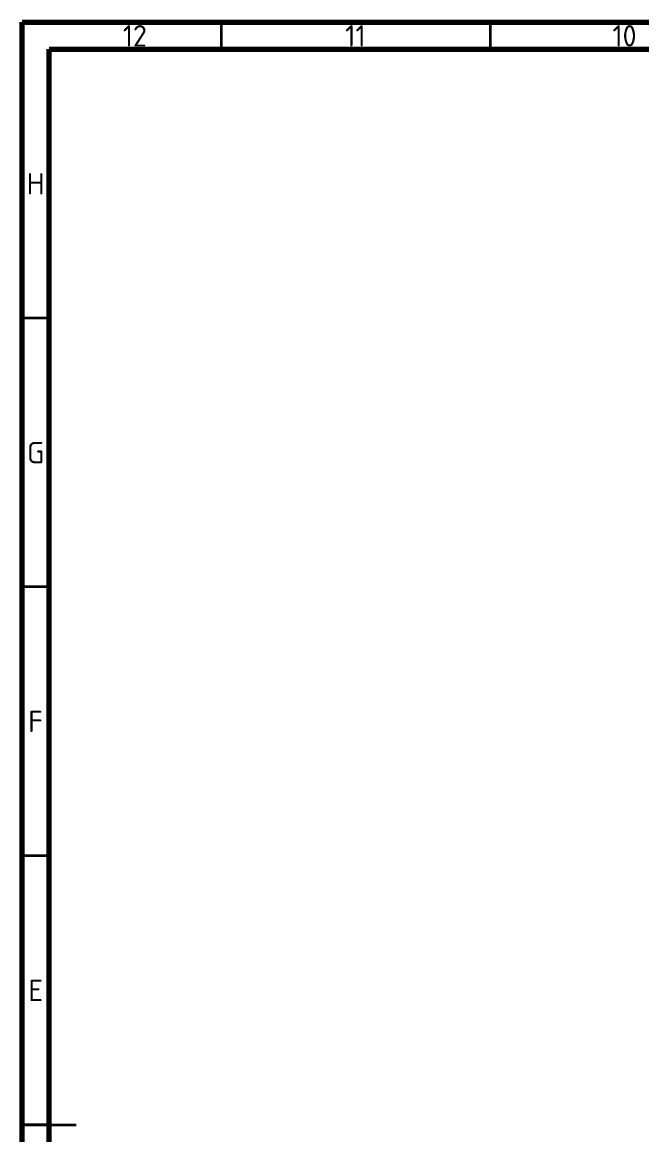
# Model space of a CAD drawing. Header units: inches. Extents: x 975 to 1816, y 133 to 420.
# Drawn here: x 975.1 to 1055.7, y 275.1 to 419.9 of the extents above; entities that cross this region are included whole.
import ezdxf

# ---------------------------------------------------------------- set-up
doc = ezdxf.new("R2010")
doc.units = ezdxf.units.IN
doc.header["$MEASUREMENT"] = 0
doc.layers.get('0').update_dxf_attribs({"lineweight": 30})
doc.styles.add('TCVN', font='tcvn+7284-2003r.ttf', dxfattribs={"height": 2.5})

msp = doc.modelspace()

# ---------------------------------------------------------------- linework, layer by layer
at = {"color": 7, "linetype": 'Continuous', "lineweight": 70}
for p, q in [((975.11, 132.93), (975.11, 419.93)), ((975.11, 419.93), (1376.91, 419.93)), ((978.61, 136.43), (978.61, 416.43)), ((978.61, 416.43), (1373.41, 416.43))]:
    msp.add_line(p, q, dxfattribs=at)
at = {"color": 7, "linetype": 'Continuous', "lineweight": 35}
for p, q in [((1001.01, 416.43), (1001.01, 419.93)), ((1036.01, 416.43), (1036.01, 419.93)), ((978.61, 381.43), (975.11, 381.43)), ((978.61, 346.43), (975.11, 346.43)), ((978.61, 311.43), (975.11, 311.43)), ((975.11, 276.43), (982.11, 276.43)), ((978.61, 276.43), (975.11, 276.43))]:
    msp.add_line(p, q, dxfattribs=at)

# ---------------------------------------------------------------- texts
at = {"color": 7, "linetype": 'Continuous', "lineweight": 0, "attachment_point": 2, "style": 'TCVN'}
for s, insert, char_height in [('12', (989.75, 419.55), 2.778), ('11', (1018.45, 419.55), 2.778), ('10', (1053.45, 419.55), 2.778), ('H', (976.85, 400.3), 2.78), ('G', (976.85, 365.3), 2.78), ('F', (976.83, 330.3), 2.78), ('E', (976.86, 295.3), 2.78)]:
    msp.add_mtext(s, dxfattribs=dict(at, insert=insert, char_height=char_height))

doc.saveas('drawing.dxf')
